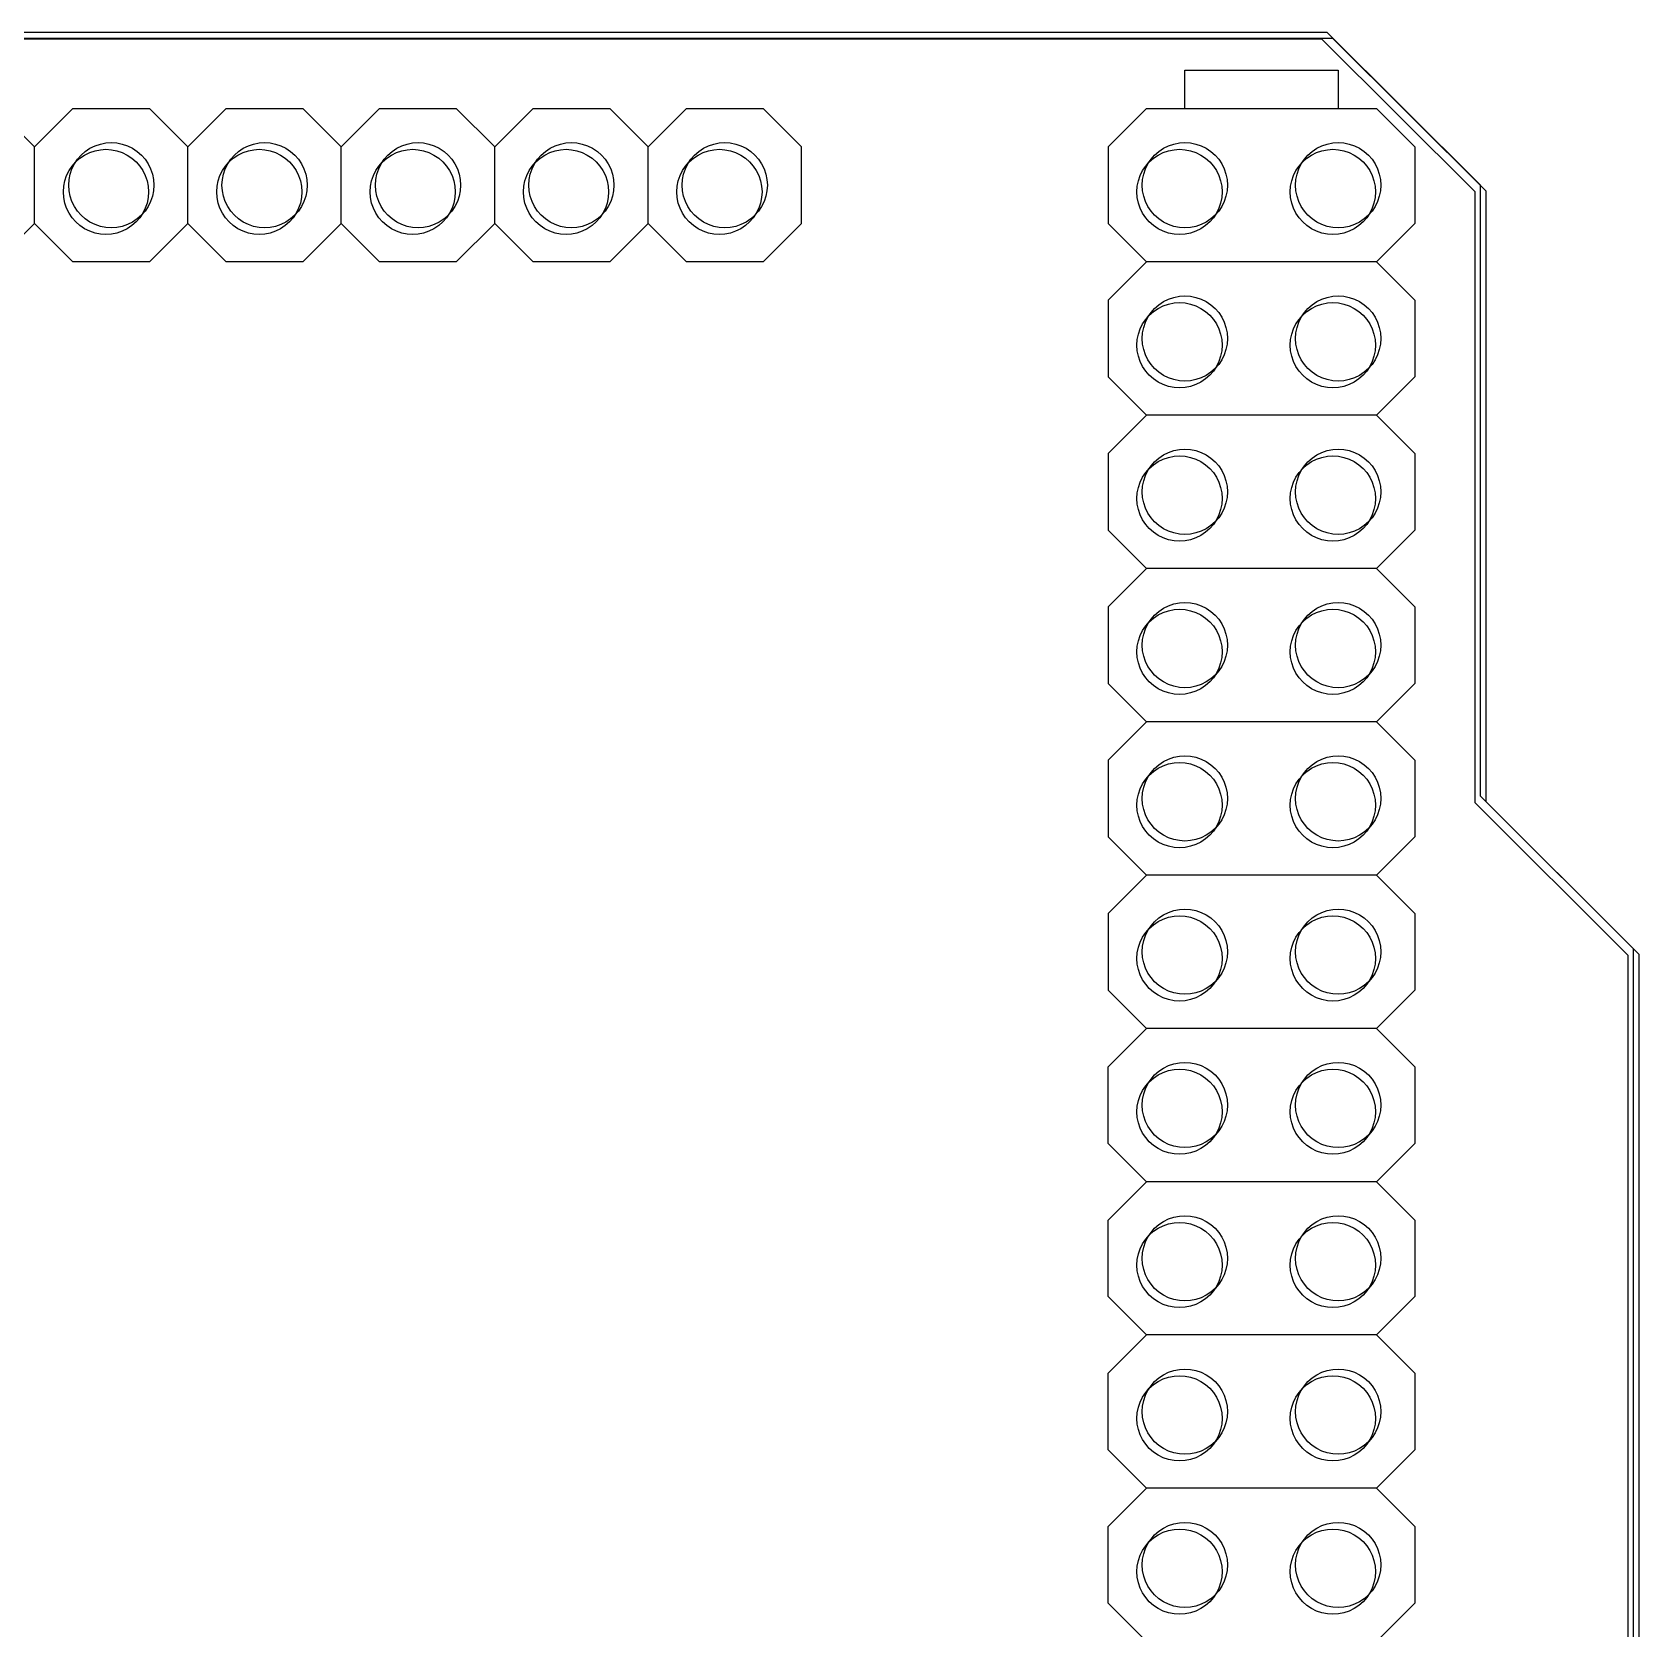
# Model space of a CAD drawing. Extents: x 0 to 288, y 0 to 151.
# Drawn here: x 212.8 to 288.2, y 76.2 to 151.2 of the extents above; entities that cross this region are included whole.
import ezdxf

# ---------------------------------------------------------------- set-up
doc = ezdxf.new("R2010")
doc.units = 0
doc.layers.add('Layer_1', color=7, linetype='CONTINUOUS')

msp = doc.modelspace()

# ---------------------------------------------------------------- linework, layer by layer
at = {"layer": 'Layer_1', "color": 7}
for points in [[(2.502309, 150.892399), (3.097308, 150.892399), (273.352004, 150.892399)], [(2.752229, 151.207697), (3.347228, 151.207697), (273.601923, 151.207697), (280.789915, 144.035705), (280.789915, 115.345738), (287.977907, 108.173746), (287.977907, 11.342855), (280.789915, 4.168863), (280.789915, 3.405864)], [(2.752229, 151.207697), (3.347228, 151.207697), (273.601923, 151.207697)], [(2.752229, 151.207697), (3.347228, 151.207697), (273.601923, 151.207697)], [(3.613228, 150.930377), (273.868923, 150.930377)], [(273.352004, 150.892399), (280.539996, 143.720408), (280.539996, 115.03044), (287.727987, 107.858448), (287.727987, 11.027557), (280.539996, 3.853565), (280.539996, 3.090566)], [(273.601923, 151.207697), (280.789915, 144.035705), (280.789915, 115.345738), (287.977907, 108.173746), (287.977907, 11.342855), (280.789915, 4.168863), (280.789915, 3.405864)], [(273.601923, 151.207697), (280.789915, 144.035705), (280.789915, 115.345738), (287.977907, 108.173746), (287.977907, 11.342855), (280.789915, 4.168863), (280.789915, 3.405864)], [(273.868923, 150.930377), (281.056915, 143.758386), (281.056915, 115.068418), (288.244907, 107.896426), (288.244907, 11.066535), (281.056915, 3.891543), (281.056915, 3.129544)], [(266.929941, 147.618381), (266.929941, 149.418379), (274.128903, 149.418379), (274.128903, 147.618381)], [(212.929982, 142.218387), (211.128994, 140.418389), (207.529998, 140.418389), (205.728, 142.218387), (205.728, 145.818383), (207.529998, 147.618381), (211.128994, 147.618381), (212.929982, 145.818383)], [(220.128984, 142.218387), (218.329986, 140.418389), (214.72799, 140.418389), (212.929982, 142.218387), (212.929982, 145.818383), (214.72799, 147.618381), (218.329986, 147.618381), (220.128984, 145.818383)], [(225.529978, 140.418389), (221.929972, 140.418389), (220.128984, 142.218387), (220.128984, 145.818383), (221.929972, 147.618381)], [(221.929972, 147.618381), (225.529978, 147.618381)], [(227.329976, 145.818383), (225.529978, 147.618381)], [(234.529967, 142.218387), (232.727969, 140.418389), (229.128974, 140.418389), (227.329976, 142.218387), (227.329976, 145.818383), (229.128974, 147.618381), (232.727969, 147.618381), (234.529967, 145.818383)], [(241.727959, 142.218387), (239.929951, 140.418389), (236.329965, 140.418389), (234.529967, 142.218387), (234.529967, 145.818383), (236.329965, 147.618381), (239.929951, 147.618381), (241.727959, 145.818383)], [(247.128953, 140.418389), (243.529957, 140.418389), (241.727959, 142.218387), (241.727959, 145.818383), (243.529957, 147.618381)], [(243.529957, 147.618381), (247.128953, 147.618381)], [(248.929941, 145.818383), (247.128953, 147.618381)], [(265.128913, 147.618381), (263.329935, 145.818383), (263.329935, 142.218387), (265.128913, 140.418389), (263.329935, 138.618391), (263.329935, 135.018394), (265.128913, 133.218397), (263.329935, 131.4184), (263.329935, 127.818403), (265.128913, 126.018405), (263.329935, 124.218408), (263.329935, 120.618412), (265.128913, 118.818412), (263.329935, 117.018415), (263.329935, 113.418421), (265.128913, 111.618424), (263.329935, 109.818422), (263.329935, 106.218428), (265.128913, 104.418431)], [(265.128913, 147.618381), (275.929931, 147.618381), (277.727929, 145.818383), (277.727929, 142.218387), (275.929931, 140.418389), (277.727929, 138.618391), (277.727929, 135.018394), (275.929931, 133.218397), (277.727929, 131.4184), (277.727929, 127.818403), (275.929931, 126.018405), (277.727929, 124.218408), (277.727929, 120.618412), (275.929931, 118.818412), (277.727929, 117.018415), (277.727929, 113.418421), (275.929931, 111.618424), (277.727929, 109.818422), (277.727929, 106.218428), (275.929931, 104.418431), (277.727929, 102.618434), (277.727929, 99.018435), (275.929931, 97.218438), (277.727929, 95.418441), (277.727929, 91.818442), (275.929931, 90.018445), (277.727929, 88.218448), (277.727929, 84.618454), (275.929931, 82.818452), (277.727929, 81.018459), (277.727929, 77.418457), (275.929931, 75.618464)], [(248.929941, 142.218387), (248.929941, 145.818383)], [(225.529978, 140.418389), (227.329976, 142.218387)], [(247.128953, 140.418389), (248.929941, 142.218387)], [(275.929931, 140.418389), (265.128913, 140.418389)], [(275.929931, 133.218397), (265.128913, 133.218397)], [(275.929931, 126.018405), (265.128913, 126.018405)], [(275.929931, 118.818412), (265.128913, 118.818412)], [(275.929931, 111.618424), (265.128913, 111.618424)], [(265.128913, 104.418431), (263.329935, 102.618434)], [(275.929931, 104.418431), (265.128913, 104.418431)], [(265.128913, 97.218438), (263.329935, 99.018435), (263.329935, 102.618434)], [(265.128913, 97.218438), (263.329935, 95.418441)], [(275.929931, 97.218438), (265.128913, 97.218438)], [(265.128913, 90.018445), (263.329935, 91.818442), (263.329935, 95.418441)], [(265.128913, 90.018445), (263.329935, 88.218448)], [(275.929931, 90.018445), (265.128913, 90.018445)], [(265.128913, 82.818452), (263.329935, 84.618454), (263.329935, 88.218448)], [(265.128913, 82.818452), (263.329935, 81.018459)], [(275.929931, 82.818452), (265.128913, 82.818452)], [(265.128913, 75.618464), (263.329935, 77.418457), (263.329935, 81.018459)]]:
    msp.add_lwpolyline(points, dxfattribs=at)
for points in [[(218.280066, 143.703088)], [(225.478058, 143.703088)], [(232.68004, 143.703088)], [(239.879041, 143.703088)], [(247.080033, 143.703088)], [(268.680019, 143.703088)], [(275.878981, 143.703088)], [(268.680019, 136.503096)], [(275.878981, 136.503096)], [(268.680019, 129.303104)], [(275.878981, 129.303104)], [(268.680019, 122.103113)], [(275.878981, 122.103113)], [(268.680019, 114.90312)], [(275.878981, 114.90312)], [(268.680019, 107.703127)], [(275.878981, 107.703127)], [(268.680019, 100.503134)], [(275.878981, 100.503134)], [(268.680019, 93.303146)], [(275.878981, 93.303146)], [(268.680019, 86.10315)], [(275.878981, 86.10315)], [(268.680019, 78.903161)], [(275.878981, 78.903161)]]:
    msp.add_lwpolyline(points, close=True, dxfattribs=at)
at = {"layer": 'Layer_1', "color": 1}
for points in [[(218.529985, 144.018385)], [(225.727977, 144.018385)], [(232.929959, 144.018385)], [(240.128961, 144.018385)], [(247.329953, 144.018385)], [(268.929939, 144.018385)], [(276.128901, 144.018385)], [(268.929939, 136.818393)], [(276.128901, 136.818393)], [(268.929939, 129.618401)], [(276.128901, 129.618401)], [(268.929939, 122.418411)], [(276.128901, 122.418411)], [(268.929939, 115.218418)], [(276.128901, 115.218418)], [(268.929939, 108.018425)], [(276.128901, 108.018425)], [(268.929939, 100.818432)], [(276.128901, 100.818432)], [(268.929939, 93.618444)], [(276.128901, 93.618444)], [(268.929939, 86.418447)], [(276.128901, 86.418447)], [(268.929939, 79.218458)], [(276.128901, 79.218458)]]:
    msp.add_lwpolyline(points, close=True, dxfattribs=at)
for points in [[(214.52999, 144.018385), (214.52999, 144.732916), (214.911187, 145.393169), (215.529989, 145.750434)], [(215.529989, 145.750434), (216.14879, 146.107699), (216.911185, 146.107699), (217.529987, 145.750434)], [(217.529987, 145.750434), (218.148788, 145.393169), (218.529985, 144.732916), (218.529985, 144.018385)], [(221.727982, 144.018385), (221.727982, 144.732916), (222.109179, 145.393169), (222.727981, 145.750434)], [(222.727981, 145.750434), (223.346782, 146.107699), (224.109177, 146.107699), (224.727978, 145.750434)], [(224.727978, 145.750434), (225.34678, 145.393169), (225.727977, 144.732916), (225.727977, 144.018385)], [(228.929964, 144.018385), (228.929964, 144.732916), (229.311161, 145.393169), (229.929963, 145.750434)], [(229.929963, 145.750434), (230.548764, 146.107699), (231.311159, 146.107699), (231.92996, 145.750434)], [(231.92996, 145.750434), (232.548762, 145.393169), (232.929959, 144.732916), (232.929959, 144.018385)], [(236.128966, 144.018385), (236.128966, 144.732916), (236.510163, 145.393169), (237.128964, 145.750434)], [(237.128964, 145.750434), (237.747766, 146.107699), (238.510161, 146.107699), (239.128962, 145.750434)], [(239.128962, 145.750434), (239.747764, 145.393169), (240.128961, 144.732916), (240.128961, 144.018385)], [(243.329957, 144.018385), (243.329957, 144.732916), (243.711155, 145.393169), (244.329956, 145.750434)], [(244.329956, 145.750434), (244.948758, 146.107699), (245.711153, 146.107699), (246.329954, 145.750434)], [(246.329954, 145.750434), (246.948756, 145.393169), (247.329953, 144.732916), (247.329953, 144.018385)], [(264.929943, 144.018385), (264.929943, 144.732916), (265.311141, 145.393169), (265.929942, 145.750434)], [(265.929942, 145.750434), (266.548743, 146.107699), (267.311138, 146.107699), (267.92994, 145.750434)], [(267.92994, 145.750434), (268.548741, 145.393169), (268.929939, 144.732916), (268.929939, 144.018385)], [(272.128905, 144.018385), (272.128905, 144.732916), (272.510102, 145.393169), (273.128904, 145.750434)], [(273.128904, 145.750434), (273.747705, 146.107699), (274.5101, 146.107699), (275.128902, 145.750434)], [(275.128902, 145.750434), (275.747703, 145.393169), (276.128901, 144.732916), (276.128901, 144.018385)], [(215.529989, 142.286337), (214.911187, 142.643602), (214.52999, 143.303855), (214.52999, 144.018385)], [(218.529985, 144.018385), (218.529985, 143.303855), (218.148788, 142.643602), (217.529987, 142.286337)], [(222.727981, 142.286337), (222.109179, 142.643602), (221.727982, 143.303855), (221.727982, 144.018385)], [(225.727977, 144.018385), (225.727977, 143.303855), (225.34678, 142.643602), (224.727978, 142.286337)], [(229.929963, 142.286337), (229.311161, 142.643602), (228.929964, 143.303855), (228.929964, 144.018385)], [(232.929959, 144.018385), (232.929959, 143.303855), (232.548762, 142.643602), (231.92996, 142.286337)], [(237.128964, 142.286337), (236.510163, 142.643602), (236.128966, 143.303855), (236.128966, 144.018385)], [(240.128961, 144.018385), (240.128961, 143.303855), (239.747764, 142.643602), (239.128962, 142.286337)], [(244.329956, 142.286337), (243.711155, 142.643602), (243.329957, 143.303855), (243.329957, 144.018385)], [(247.329953, 144.018385), (247.329953, 143.303855), (246.948756, 142.643602), (246.329954, 142.286337)], [(265.929942, 142.286337), (265.311141, 142.643602), (264.929943, 143.303855), (264.929943, 144.018385)], [(268.929939, 144.018385), (268.929939, 143.303855), (268.548741, 142.643602), (267.92994, 142.286337)], [(273.128904, 142.286337), (272.510102, 142.643602), (272.128905, 143.303855), (272.128905, 144.018385)], [(276.128901, 144.018385), (276.128901, 143.303855), (275.747703, 142.643602), (275.128902, 142.286337)], [(217.529987, 142.286337), (216.911185, 141.929071), (216.14879, 141.929071), (215.529989, 142.286337)], [(224.727978, 142.286337), (224.109177, 141.929071), (223.346782, 141.929071), (222.727981, 142.286337)], [(231.92996, 142.286337), (231.311159, 141.929071), (230.548764, 141.929071), (229.929963, 142.286337)], [(239.128962, 142.286337), (238.510161, 141.929071), (237.747766, 141.929071), (237.128964, 142.286337)], [(246.329954, 142.286337), (245.711153, 141.929071), (244.948758, 141.929071), (244.329956, 142.286337)], [(267.92994, 142.286337), (267.311138, 141.929071), (266.548743, 141.929071), (265.929942, 142.286337)], [(275.128902, 142.286337), (274.5101, 141.929071), (273.747705, 141.929071), (273.128904, 142.286337)], [(265.929942, 138.550442), (266.548743, 138.907707), (267.311138, 138.907707), (267.92994, 138.550442)], [(273.128904, 138.550442), (273.747705, 138.907707), (274.5101, 138.907707), (275.128902, 138.550442)], [(264.929943, 136.818393), (264.929943, 137.532924), (265.311141, 138.193177), (265.929942, 138.550442)], [(267.92994, 138.550442), (268.548741, 138.193177), (268.929939, 137.532924), (268.929939, 136.818393)], [(272.128905, 136.818393), (272.128905, 137.532924), (272.510102, 138.193177), (273.128904, 138.550442)], [(275.128902, 138.550442), (275.747703, 138.193177), (276.128901, 137.532924), (276.128901, 136.818393)], [(265.929942, 135.086344), (265.311141, 135.44361), (264.929943, 136.103863), (264.929943, 136.818393)], [(268.929939, 136.818393), (268.929939, 136.103863), (268.548741, 135.44361), (267.92994, 135.086344)], [(273.128904, 135.086344), (272.510102, 135.44361), (272.128905, 136.103863), (272.128905, 136.818393)], [(276.128901, 136.818393), (276.128901, 136.103863), (275.747703, 135.44361), (275.128902, 135.086344)], [(267.92994, 135.086344), (267.311138, 134.729079), (266.548743, 134.729079), (265.929942, 135.086344)], [(275.128902, 135.086344), (274.5101, 134.729079), (273.747705, 134.729079), (273.128904, 135.086344)], [(264.929943, 129.618401), (264.929943, 130.332932), (265.311141, 130.993185), (265.929942, 131.35045)], [(265.929942, 131.35045), (266.548743, 131.707716), (267.311138, 131.707716), (267.92994, 131.35045)], [(267.92994, 131.35045), (268.548741, 130.993185), (268.929939, 130.332932), (268.929939, 129.618401)], [(272.128905, 129.618401), (272.128905, 130.332932), (272.510102, 130.993185), (273.128904, 131.35045)], [(273.128904, 131.35045), (273.747705, 131.707716), (274.5101, 131.707716), (275.128902, 131.35045)], [(275.128902, 131.35045), (275.747703, 130.993185), (276.128901, 130.332932), (276.128901, 129.618401)], [(265.929942, 127.886353), (265.311141, 128.243618), (264.929943, 128.903871), (264.929943, 129.618401)], [(268.929939, 129.618401), (268.929939, 128.903871), (268.548741, 128.243618), (267.92994, 127.886353)], [(273.128904, 127.886353), (272.510102, 128.243618), (272.128905, 128.903871), (272.128905, 129.618401)], [(276.128901, 129.618401), (276.128901, 128.903871), (275.747703, 128.243618), (275.128902, 127.886353)], [(267.92994, 127.886353), (267.311138, 127.529087), (266.548743, 127.529087), (265.929942, 127.886353)], [(275.128902, 127.886353), (274.5101, 127.529087), (273.747705, 127.529087), (273.128904, 127.886353)], [(265.929942, 124.150459), (266.548743, 124.507725), (267.311138, 124.507725), (267.92994, 124.150459)], [(273.128904, 124.150459), (273.747705, 124.507725), (274.5101, 124.507725), (275.128902, 124.150459)], [(264.929943, 122.418411), (264.929943, 123.132941), (265.311141, 123.793194), (265.929942, 124.150459)], [(267.92994, 124.150459), (268.548741, 123.793194), (268.929939, 123.132941), (268.929939, 122.418411)], [(272.128905, 122.418411), (272.128905, 123.132941), (272.510102, 123.793194), (273.128904, 124.150459)], [(275.128902, 124.150459), (275.747703, 123.793194), (276.128901, 123.132941), (276.128901, 122.418411)], [(265.929942, 120.686362), (265.311141, 121.043627), (264.929943, 121.70388), (264.929943, 122.418411)], [(268.929939, 122.418411), (268.929939, 121.70388), (268.548741, 121.043627), (267.92994, 120.686362)], [(273.128904, 120.686362), (272.510102, 121.043627), (272.128905, 121.70388), (272.128905, 122.418411)], [(276.128901, 122.418411), (276.128901, 121.70388), (275.747703, 121.043627), (275.128902, 120.686362)], [(267.92994, 120.686362), (267.311138, 120.329097), (266.548743, 120.329097), (265.929942, 120.686362)], [(275.128902, 120.686362), (274.5101, 120.329097), (273.747705, 120.329097), (273.128904, 120.686362)], [(264.929943, 115.218418), (264.929943, 115.932948), (265.311141, 116.593201), (265.929942, 116.950467)], [(265.929942, 116.950467), (266.548743, 117.307732), (267.311138, 117.307732), (267.92994, 116.950467)], [(267.92994, 116.950467), (268.548741, 116.593201), (268.929939, 115.932948), (268.929939, 115.218418)], [(272.128905, 115.218418), (272.128905, 115.932948), (272.510102, 116.593201), (273.128904, 116.950467)], [(273.128904, 116.950467), (273.747705, 117.307732), (274.5101, 117.307732), (275.128902, 116.950467)], [(275.128902, 116.950467), (275.747703, 116.593201), (276.128901, 115.932948), (276.128901, 115.218418)], [(265.929942, 113.486369), (265.311141, 113.843634), (264.929943, 114.503887), (264.929943, 115.218418)], [(268.929939, 115.218418), (268.929939, 114.503887), (268.548741, 113.843634), (267.92994, 113.486369)], [(273.128904, 113.486369), (272.510102, 113.843634), (272.128905, 114.503887), (272.128905, 115.218418)], [(276.128901, 115.218418), (276.128901, 114.503887), (275.747703, 113.843634), (275.128902, 113.486369)], [(267.92994, 113.486369), (267.311138, 113.129104), (266.548743, 113.129104), (265.929942, 113.486369)], [(275.128902, 113.486369), (274.5101, 113.129104), (273.747705, 113.129104), (273.128904, 113.486369)], [(264.929943, 108.018425), (264.929943, 108.732955), (265.311141, 109.393208), (265.929942, 109.750474)], [(265.929942, 109.750474), (266.548743, 110.107739), (267.311138, 110.107739), (267.92994, 109.750474)], [(267.92994, 109.750474), (268.548741, 109.393208), (268.929939, 108.732955), (268.929939, 108.018425)], [(272.128905, 108.018425), (272.128905, 108.732955), (272.510102, 109.393208), (273.128904, 109.750474)], [(273.128904, 109.750474), (273.747705, 110.107739), (274.5101, 110.107739), (275.128902, 109.750474)], [(275.128902, 109.750474), (275.747703, 109.393208), (276.128901, 108.732955), (276.128901, 108.018425)], [(265.929942, 106.286376), (265.311141, 106.643641), (264.929943, 107.303894), (264.929943, 108.018425)], [(268.929939, 108.018425), (268.929939, 107.303894), (268.548741, 106.643641), (267.92994, 106.286376)], [(273.128904, 106.286376), (272.510102, 106.643641), (272.128905, 107.303894), (272.128905, 108.018425)], [(276.128901, 108.018425), (276.128901, 107.303894), (275.747703, 106.643641), (275.128902, 106.286376)], [(267.92994, 106.286376), (267.311138, 105.929111), (266.548743, 105.929111), (265.929942, 106.286376)], [(275.128902, 106.286376), (274.5101, 105.929111), (273.747705, 105.929111), (273.128904, 106.286376)], [(265.929942, 102.550481), (266.548743, 102.907746), (267.311138, 102.907746), (267.92994, 102.550481)], [(273.128904, 102.550481), (273.747705, 102.907746), (274.5101, 102.907746), (275.128902, 102.550481)], [(264.929943, 100.818432), (264.929943, 101.532962), (265.311141, 102.193216), (265.929942, 102.550481)], [(267.92994, 102.550481), (268.548741, 102.193216), (268.929939, 101.532962), (268.929939, 100.818432)], [(272.128905, 100.818432), (272.128905, 101.532962), (272.510102, 102.193216), (273.128904, 102.550481)], [(275.128902, 102.550481), (275.747703, 102.193216), (276.128901, 101.532962), (276.128901, 100.818432)], [(265.929942, 99.086383), (265.311141, 99.443648), (264.929943, 100.103902), (264.929943, 100.818432)], [(268.929939, 100.818432), (268.929939, 100.103902), (268.548741, 99.443648), (267.92994, 99.086383)], [(273.128904, 99.086383), (272.510102, 99.443648), (272.128905, 100.103902), (272.128905, 100.818432)], [(276.128901, 100.818432), (276.128901, 100.103902), (275.747703, 99.443648), (275.128902, 99.086383)], [(267.92994, 99.086383), (267.311138, 98.729118), (266.548743, 98.729118), (265.929942, 99.086383)], [(275.128902, 99.086383), (274.5101, 98.729118), (273.747705, 98.729118), (273.128904, 99.086383)], [(264.929943, 93.618444), (264.929943, 94.332974), (265.311141, 94.993228), (265.929942, 95.350493)], [(265.929942, 95.350493), (266.548743, 95.707758), (267.311138, 95.707758), (267.92994, 95.350493)], [(267.92994, 95.350493), (268.548741, 94.993228), (268.929939, 94.332974), (268.929939, 93.618444)], [(272.128905, 93.618444), (272.128905, 94.332974), (272.510102, 94.993228), (273.128904, 95.350493)], [(273.128904, 95.350493), (273.747705, 95.707758), (274.5101, 95.707758), (275.128902, 95.350493)], [(275.128902, 95.350493), (275.747703, 94.993228), (276.128901, 94.332974), (276.128901, 93.618444)], [(265.929942, 91.886395), (265.311141, 92.24366), (264.929943, 92.903914), (264.929943, 93.618444)], [(268.929939, 93.618444), (268.929939, 92.903914), (268.548741, 92.24366), (267.92994, 91.886395)], [(273.128904, 91.886395), (272.510102, 92.24366), (272.128905, 92.903914), (272.128905, 93.618444)], [(276.128901, 93.618444), (276.128901, 92.903914), (275.747703, 92.24366), (275.128902, 91.886395)], [(267.92994, 91.886395), (267.311138, 91.52913), (266.548743, 91.52913), (265.929942, 91.886395)], [(275.128902, 91.886395), (274.5101, 91.52913), (273.747705, 91.52913), (273.128904, 91.886395)], [(265.929942, 88.150496), (266.548743, 88.507761), (267.311138, 88.507761), (267.92994, 88.150496)], [(273.128904, 88.150496), (273.747705, 88.507761), (274.5101, 88.507761), (275.128902, 88.150496)], [(264.929943, 86.418447), (264.929943, 87.132978), (265.311141, 87.793231), (265.929942, 88.150496)], [(267.92994, 88.150496), (268.548741, 87.793231), (268.929939, 87.132978), (268.929939, 86.418447)], [(272.128905, 86.418447), (272.128905, 87.132978), (272.510102, 87.793231), (273.128904, 88.150496)], [(275.128902, 88.150496), (275.747703, 87.793231), (276.128901, 87.132978), (276.128901, 86.418447)], [(265.929942, 84.686398), (265.311141, 85.043664), (264.929943, 85.703917), (264.929943, 86.418447)], [(268.929939, 86.418447), (268.929939, 85.703917), (268.548741, 85.043664), (267.92994, 84.686398)], [(273.128904, 84.686398), (272.510102, 85.043664), (272.128905, 85.703917), (272.128905, 86.418447)], [(276.128901, 86.418447), (276.128901, 85.703917), (275.747703, 85.043664), (275.128902, 84.686398)], [(267.92994, 84.686398), (267.311138, 84.329133), (266.548743, 84.329133), (265.929942, 84.686398)], [(275.128902, 84.686398), (274.5101, 84.329133), (273.747705, 84.329133), (273.128904, 84.686398)], [(264.929943, 79.218458), (264.929943, 79.932989), (265.311141, 80.593242), (265.929942, 80.950507)], [(265.929942, 80.950507), (266.548743, 81.307772), (267.311138, 81.307772), (267.92994, 80.950507)], [(267.92994, 80.950507), (268.548741, 80.593242), (268.929939, 79.932989), (268.929939, 79.218458)], [(272.128905, 79.218458), (272.128905, 79.932989), (272.510102, 80.593242), (273.128904, 80.950507)], [(273.128904, 80.950507), (273.747705, 81.307772), (274.5101, 81.307772), (275.128902, 80.950507)], [(275.128902, 80.950507), (275.747703, 80.593242), (276.128901, 79.932989), (276.128901, 79.218458)], [(265.929942, 77.486409), (265.311141, 77.843675), (264.929943, 78.503928), (264.929943, 79.218458)], [(268.929939, 79.218458), (268.929939, 78.503928), (268.548741, 77.843675), (267.92994, 77.486409)], [(273.128904, 77.486409), (272.510102, 77.843675), (272.128905, 78.503928), (272.128905, 79.218458)], [(276.128901, 79.218458), (276.128901, 78.503928), (275.747703, 77.843675), (275.128902, 77.486409)], [(267.92994, 77.486409), (267.311138, 77.129144), (266.548743, 77.129144), (265.929942, 77.486409)], [(275.128902, 77.486409), (274.5101, 77.129144), (273.747705, 77.129144), (273.128904, 77.486409)]]:
    msp.add_open_spline(points, degree=3, dxfattribs=at)
at = {"layer": 'Layer_1', "color": 7}
for points in [[(215.280069, 145.435137), (215.898871, 145.792402), (216.661265, 145.792402), (217.280067, 145.435137)], [(222.478061, 145.435137), (223.096863, 145.792402), (223.859257, 145.792402), (224.478059, 145.435137)], [(229.680043, 145.435137), (230.298844, 145.792402), (231.061239, 145.792402), (231.680041, 145.435137)], [(236.879045, 145.435137), (237.497846, 145.792402), (238.260241, 145.792402), (238.879043, 145.435137)], [(244.080037, 145.435137), (244.698838, 145.792402), (245.461233, 145.792402), (246.080034, 145.435137)], [(265.680022, 145.435137), (266.298824, 145.792402), (267.061219, 145.792402), (267.68002, 145.435137)], [(272.878984, 145.435137), (273.497786, 145.792402), (274.260181, 145.792402), (274.878982, 145.435137)], [(214.28007, 143.703088), (214.28007, 144.417618), (214.661268, 145.077871), (215.280069, 145.435137)], [(217.280067, 145.435137), (217.898868, 145.077871), (218.280066, 144.417618), (218.280066, 143.703088)], [(221.478062, 143.703088), (221.478062, 144.417618), (221.85926, 145.077871), (222.478061, 145.435137)], [(224.478059, 145.435137), (225.09686, 145.077871), (225.478058, 144.417618), (225.478058, 143.703088)], [(228.680044, 143.703088), (228.680044, 144.417618), (229.061241, 145.077871), (229.680043, 145.435137)], [(231.680041, 145.435137), (232.298842, 145.077871), (232.68004, 144.417618), (232.68004, 143.703088)], [(235.879046, 143.703088), (235.879046, 144.417618), (236.260243, 145.077871), (236.879045, 145.435137)], [(238.879043, 145.435137), (239.497844, 145.077871), (239.879041, 144.417618), (239.879041, 143.703088)], [(243.080038, 143.703088), (243.080038, 144.417618), (243.461235, 145.077871), (244.080037, 145.435137)], [(246.080034, 145.435137), (246.698836, 145.077871), (247.080033, 144.417618), (247.080033, 143.703088)], [(264.680023, 143.703088), (264.680023, 144.417618), (265.061221, 145.077871), (265.680022, 145.435137)], [(267.68002, 145.435137), (268.298822, 145.077871), (268.680019, 144.417618), (268.680019, 143.703088)], [(271.878985, 143.703088), (271.878985, 144.417618), (272.260183, 145.077871), (272.878984, 145.435137)], [(274.878982, 145.435137), (275.497783, 145.077871), (275.878981, 144.417618), (275.878981, 143.703088)], [(215.280069, 141.971039), (214.661268, 142.328304), (214.28007, 142.988557), (214.28007, 143.703088)], [(218.280066, 143.703088), (218.280066, 142.988557), (217.898868, 142.328304), (217.280067, 141.971039)], [(222.478061, 141.971039), (221.85926, 142.328304), (221.478062, 142.988557), (221.478062, 143.703088)], [(225.478058, 143.703088), (225.478058, 142.988557), (225.09686, 142.328304), (224.478059, 141.971039)], [(229.680043, 141.971039), (229.061241, 142.328304), (228.680044, 142.988557), (228.680044, 143.703088)], [(232.68004, 143.703088), (232.68004, 142.988557), (232.298842, 142.328304), (231.680041, 141.971039)], [(236.879045, 141.971039), (236.260243, 142.328304), (235.879046, 142.988557), (235.879046, 143.703088)], [(239.879041, 143.703088), (239.879041, 142.988557), (239.497844, 142.328304), (238.879043, 141.971039)], [(244.080037, 141.971039), (243.461235, 142.328304), (243.080038, 142.988557), (243.080038, 143.703088)], [(247.080033, 143.703088), (247.080033, 142.988557), (246.698836, 142.328304), (246.080034, 141.971039)], [(265.680022, 141.971039), (265.061221, 142.328304), (264.680023, 142.988557), (264.680023, 143.703088)], [(268.680019, 143.703088), (268.680019, 142.988557), (268.298822, 142.328304), (267.68002, 141.971039)], [(272.878984, 141.971039), (272.260183, 142.328304), (271.878985, 142.988557), (271.878985, 143.703088)], [(275.878981, 143.703088), (275.878981, 142.988557), (275.497783, 142.328304), (274.878982, 141.971039)], [(217.280067, 141.971039), (216.661265, 141.613774), (215.898871, 141.613774), (215.280069, 141.971039)], [(224.478059, 141.971039), (223.859257, 141.613774), (223.096863, 141.613774), (222.478061, 141.971039)], [(231.680041, 141.971039), (231.061239, 141.613774), (230.298844, 141.613774), (229.680043, 141.971039)], [(238.879043, 141.971039), (238.260241, 141.613774), (237.497846, 141.613774), (236.879045, 141.971039)], [(246.080034, 141.971039), (245.461233, 141.613774), (244.698838, 141.613774), (244.080037, 141.971039)], [(267.68002, 141.971039), (267.061219, 141.613774), (266.298824, 141.613774), (265.680022, 141.971039)], [(274.878982, 141.971039), (274.260181, 141.613774), (273.497786, 141.613774), (272.878984, 141.971039)], [(264.680023, 136.503096), (264.680023, 137.217626), (265.061221, 137.877879), (265.680022, 138.235145)], [(265.680022, 138.235145), (266.298824, 138.59241), (267.061219, 138.59241), (267.68002, 138.235145)], [(267.68002, 138.235145), (268.298822, 137.877879), (268.680019, 137.217626), (268.680019, 136.503096)], [(271.878985, 136.503096), (271.878985, 137.217626), (272.260183, 137.877879), (272.878984, 138.235145)], [(272.878984, 138.235145), (273.497786, 138.59241), (274.260181, 138.59241), (274.878982, 138.235145)], [(274.878982, 138.235145), (275.497783, 137.877879), (275.878981, 137.217626), (275.878981, 136.503096)], [(265.680022, 134.771047), (265.061221, 135.128312), (264.680023, 135.788565), (264.680023, 136.503096)], [(268.680019, 136.503096), (268.680019, 135.788565), (268.298822, 135.128312), (267.68002, 134.771047)], [(272.878984, 134.771047), (272.260183, 135.128312), (271.878985, 135.788565), (271.878985, 136.503096)], [(275.878981, 136.503096), (275.878981, 135.788565), (275.497783, 135.128312), (274.878982, 134.771047)], [(267.68002, 134.771047), (267.061219, 134.413782), (266.298824, 134.413782), (265.680022, 134.771047)], [(274.878982, 134.771047), (274.260181, 134.413782), (273.497786, 134.413782), (272.878984, 134.771047)], [(265.680022, 131.035153), (266.298824, 131.392418), (267.061219, 131.392418), (267.68002, 131.035153)], [(272.878984, 131.035153), (273.497786, 131.392418), (274.260181, 131.392418), (274.878982, 131.035153)], [(264.680023, 129.303104), (264.680023, 130.017634), (265.061221, 130.677887), (265.680022, 131.035153)], [(267.68002, 131.035153), (268.298822, 130.677887), (268.680019, 130.017634), (268.680019, 129.303104)], [(271.878985, 129.303104), (271.878985, 130.017634), (272.260183, 130.677887), (272.878984, 131.035153)], [(274.878982, 131.035153), (275.497783, 130.677887), (275.878981, 130.017634), (275.878981, 129.303104)], [(265.680022, 127.571055), (265.061221, 127.92832), (264.680023, 128.588573), (264.680023, 129.303104)], [(268.680019, 129.303104), (268.680019, 128.588573), (268.298822, 127.92832), (267.68002, 127.571055)], [(272.878984, 127.571055), (272.260183, 127.92832), (271.878985, 128.588573), (271.878985, 129.303104)], [(275.878981, 129.303104), (275.878981, 128.588573), (275.497783, 127.92832), (274.878982, 127.571055)], [(267.68002, 127.571055), (267.061219, 127.21379), (266.298824, 127.21379), (265.680022, 127.571055)], [(274.878982, 127.571055), (274.260181, 127.21379), (273.497786, 127.21379), (272.878984, 127.571055)], [(264.680023, 122.103113), (264.680023, 122.817643), (265.061221, 123.477897), (265.680022, 123.835162)], [(265.680022, 123.835162), (266.298824, 124.192427), (267.061219, 124.192427), (267.68002, 123.835162)], [(267.68002, 123.835162), (268.298822, 123.477897), (268.680019, 122.817643), (268.680019, 122.103113)], [(271.878985, 122.103113), (271.878985, 122.817643), (272.260183, 123.477897), (272.878984, 123.835162)], [(272.878984, 123.835162), (273.497786, 124.192427), (274.260181, 124.192427), (274.878982, 123.835162)], [(274.878982, 123.835162), (275.497783, 123.477897), (275.878981, 122.817643), (275.878981, 122.103113)], [(265.680022, 120.371064), (265.061221, 120.728329), (264.680023, 121.388583), (264.680023, 122.103113)], [(268.680019, 122.103113), (268.680019, 121.388583), (268.298822, 120.728329), (267.68002, 120.371064)], [(272.878984, 120.371064), (272.260183, 120.728329), (271.878985, 121.388583), (271.878985, 122.103113)], [(275.878981, 122.103113), (275.878981, 121.388583), (275.497783, 120.728329), (274.878982, 120.371064)], [(267.68002, 120.371064), (267.061219, 120.013799), (266.298824, 120.013799), (265.680022, 120.371064)], [(274.878982, 120.371064), (274.260181, 120.013799), (273.497786, 120.013799), (272.878984, 120.371064)], [(265.680022, 116.635169), (266.298824, 116.992434), (267.061219, 116.992434), (267.68002, 116.635169)], [(272.878984, 116.635169), (273.497786, 116.992434), (274.260181, 116.992434), (274.878982, 116.635169)], [(264.680023, 114.90312), (264.680023, 115.61765), (265.061221, 116.277904), (265.680022, 116.635169)], [(267.68002, 116.635169), (268.298822, 116.277904), (268.680019, 115.61765), (268.680019, 114.90312)], [(271.878985, 114.90312), (271.878985, 115.61765), (272.260183, 116.277904), (272.878984, 116.635169)], [(274.878982, 116.635169), (275.497783, 116.277904), (275.878981, 115.61765), (275.878981, 114.90312)], [(265.680022, 113.171071), (265.061221, 113.528336), (264.680023, 114.18859), (264.680023, 114.90312)], [(268.680019, 114.90312), (268.680019, 114.18859), (268.298822, 113.528336), (267.68002, 113.171071)], [(272.878984, 113.171071), (272.260183, 113.528336), (271.878985, 114.18859), (271.878985, 114.90312)], [(275.878981, 114.90312), (275.878981, 114.18859), (275.497783, 113.528336), (274.878982, 113.171071)], [(267.68002, 113.171071), (267.061219, 112.813806), (266.298824, 112.813806), (265.680022, 113.171071)], [(274.878982, 113.171071), (274.260181, 112.813806), (273.497786, 112.813806), (272.878984, 113.171071)], [(264.680023, 107.703127), (264.680023, 108.417658), (265.061221, 109.077911), (265.680022, 109.435176)], [(265.680022, 109.435176), (266.298824, 109.792441), (267.061219, 109.792441), (267.68002, 109.435176)], [(267.68002, 109.435176), (268.298822, 109.077911), (268.680019, 108.417658), (268.680019, 107.703127)], [(271.878985, 107.703127), (271.878985, 108.417658), (272.260183, 109.077911), (272.878984, 109.435176)], [(272.878984, 109.435176), (273.497786, 109.792441), (274.260181, 109.792441), (274.878982, 109.435176)], [(274.878982, 109.435176), (275.497783, 109.077911), (275.878981, 108.417658), (275.878981, 107.703127)], [(265.680022, 105.971078), (265.061221, 106.328344), (264.680023, 106.988597), (264.680023, 107.703127)], [(268.680019, 107.703127), (268.680019, 106.988597), (268.298822, 106.328344), (267.68002, 105.971078)], [(272.878984, 105.971078), (272.260183, 106.328344), (271.878985, 106.988597), (271.878985, 107.703127)], [(275.878981, 107.703127), (275.878981, 106.988597), (275.497783, 106.328344), (274.878982, 105.971078)], [(267.68002, 105.971078), (267.061219, 105.613813), (266.298824, 105.613813), (265.680022, 105.971078)], [(274.878982, 105.971078), (274.260181, 105.613813), (273.497786, 105.613813), (272.878984, 105.971078)], [(265.680022, 102.235183), (266.298824, 102.592448), (267.061219, 102.592448), (267.68002, 102.235183)], [(272.878984, 102.235183), (273.497786, 102.592448), (274.260181, 102.592448), (274.878982, 102.235183)], [(264.680023, 100.503134), (264.680023, 101.217665), (265.061221, 101.877918), (265.680022, 102.235183)], [(267.68002, 102.235183), (268.298822, 101.877918), (268.680019, 101.217665), (268.680019, 100.503134)], [(271.878985, 100.503134), (271.878985, 101.217665), (272.260183, 101.877918), (272.878984, 102.235183)], [(274.878982, 102.235183), (275.497783, 101.877918), (275.878981, 101.217665), (275.878981, 100.503134)], [(265.680022, 98.771085), (265.061221, 99.128351), (264.680023, 99.788604), (264.680023, 100.503134)], [(268.680019, 100.503134), (268.680019, 99.788604), (268.298822, 99.128351), (267.68002, 98.771085)], [(272.878984, 98.771085), (272.260183, 99.128351), (271.878985, 99.788604), (271.878985, 100.503134)], [(275.878981, 100.503134), (275.878981, 99.788604), (275.497783, 99.128351), (274.878982, 98.771085)], [(267.68002, 98.771085), (267.061219, 98.41382), (266.298824, 98.41382), (265.680022, 98.771085)], [(274.878982, 98.771085), (274.260181, 98.41382), (273.497786, 98.41382), (272.878984, 98.771085)], [(265.680022, 95.035195), (266.298824, 95.39246), (267.061219, 95.39246), (267.68002, 95.035195)], [(272.878984, 95.035195), (273.497786, 95.39246), (274.260181, 95.39246), (274.878982, 95.035195)], [(264.680023, 93.303146), (264.680023, 94.017677), (265.061221, 94.67793), (265.680022, 95.035195)], [(267.68002, 95.035195), (268.298822, 94.67793), (268.680019, 94.017677), (268.680019, 93.303146)], [(271.878985, 93.303146), (271.878985, 94.017677), (272.260183, 94.67793), (272.878984, 95.035195)], [(274.878982, 95.035195), (275.497783, 94.67793), (275.878981, 94.017677), (275.878981, 93.303146)], [(265.680022, 91.571098), (265.061221, 91.928363), (264.680023, 92.588616), (264.680023, 93.303146)], [(268.680019, 93.303146), (268.680019, 92.588616), (268.298822, 91.928363), (267.68002, 91.571098)], [(272.878984, 91.571098), (272.260183, 91.928363), (271.878985, 92.588616), (271.878985, 93.303146)], [(275.878981, 93.303146), (275.878981, 92.588616), (275.497783, 91.928363), (274.878982, 91.571098)], [(267.68002, 91.571098), (267.061219, 91.213832), (266.298824, 91.213832), (265.680022, 91.571098)], [(274.878982, 91.571098), (274.260181, 91.213832), (273.497786, 91.213832), (272.878984, 91.571098)], [(264.680023, 86.10315), (264.680023, 86.81768), (265.061221, 87.477933), (265.680022, 87.835198)], [(265.680022, 87.835198), (266.298824, 88.192464), (267.061219, 88.192464), (267.68002, 87.835198)], [(267.68002, 87.835198), (268.298822, 87.477933), (268.680019, 86.81768), (268.680019, 86.10315)], [(271.878985, 86.10315), (271.878985, 86.81768), (272.260183, 87.477933), (272.878984, 87.835198)], [(272.878984, 87.835198), (273.497786, 88.192464), (274.260181, 88.192464), (274.878982, 87.835198)], [(274.878982, 87.835198), (275.497783, 87.477933), (275.878981, 86.81768), (275.878981, 86.10315)], [(265.680022, 84.371101), (265.061221, 84.728366), (264.680023, 85.388619), (264.680023, 86.10315)], [(268.680019, 86.10315), (268.680019, 85.388619), (268.298822, 84.728366), (267.68002, 84.371101)], [(272.878984, 84.371101), (272.260183, 84.728366), (271.878985, 85.388619), (271.878985, 86.10315)], [(275.878981, 86.10315), (275.878981, 85.388619), (275.497783, 84.728366), (274.878982, 84.371101)], [(267.68002, 84.371101), (267.061219, 84.013835), (266.298824, 84.013835), (265.680022, 84.371101)], [(274.878982, 84.371101), (274.260181, 84.013835), (273.497786, 84.013835), (272.878984, 84.371101)], [(265.680022, 80.63521), (266.298824, 80.992475), (267.061219, 80.992475), (267.68002, 80.63521)], [(272.878984, 80.63521), (273.497786, 80.992475), (274.260181, 80.992475), (274.878982, 80.63521)], [(264.680023, 78.903161), (264.680023, 79.617691), (265.061221, 80.277944), (265.680022, 80.63521)], [(267.68002, 80.63521), (268.298822, 80.277944), (268.680019, 79.617691), (268.680019, 78.903161)], [(271.878985, 78.903161), (271.878985, 79.617691), (272.260183, 80.277944), (272.878984, 80.63521)], [(274.878982, 80.63521), (275.497783, 80.277944), (275.878981, 79.617691), (275.878981, 78.903161)], [(265.680022, 77.171112), (265.061221, 77.528377), (264.680023, 78.18863), (264.680023, 78.903161)], [(268.680019, 78.903161), (268.680019, 78.18863), (268.298822, 77.528377), (267.68002, 77.171112)], [(272.878984, 77.171112), (272.260183, 77.528377), (271.878985, 78.18863), (271.878985, 78.903161)], [(275.878981, 78.903161), (275.878981, 78.18863), (275.497783, 77.528377), (274.878982, 77.171112)], [(267.68002, 77.171112), (267.061219, 76.813847), (266.298824, 76.813847), (265.680022, 77.171112)], [(274.878982, 77.171112), (274.260181, 76.813847), (273.497786, 76.813847), (272.878984, 77.171112)]]:
    msp.add_open_spline(points, degree=3, dxfattribs=at)

doc.saveas('drawing.dxf')
